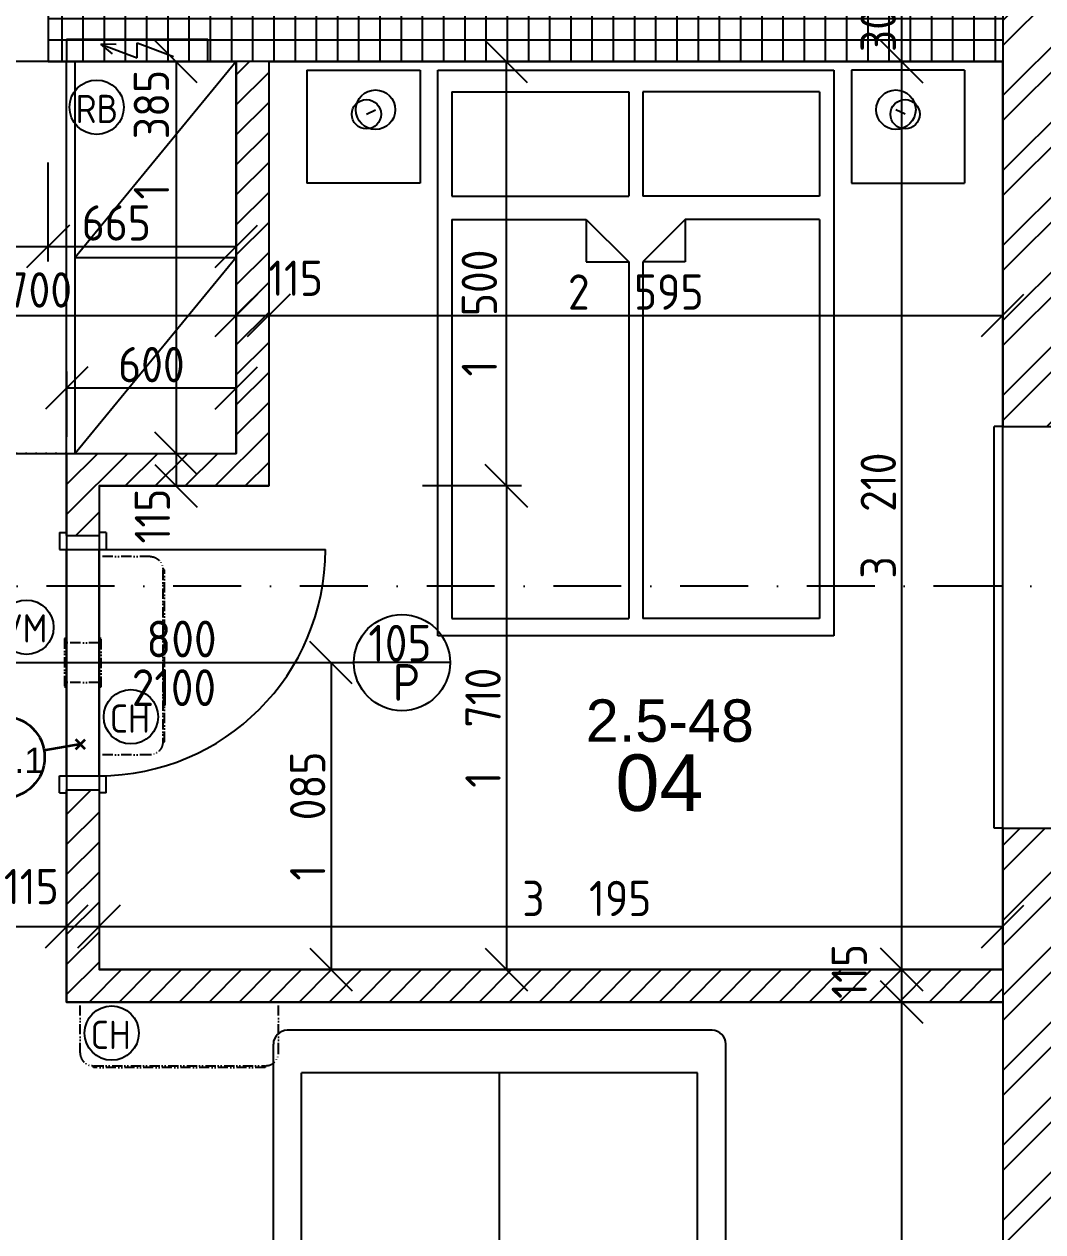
# Model space of a CAD drawing. Extents: x 4511820 to 5180432, y -1526536 to -944957.
# Drawn here: x 5152442 to 5156044, y -1210332 to -1206062 of the extents above; entities that cross this region are included whole.
import ezdxf

# ---------------------------------------------------------------- set-up
doc = ezdxf.new("R2010")
doc.units = 0
doc.header["$MEASUREMENT"] = 0
for name, pattern in [('ACAD_ISO03W100', [30, 12, -18]), ('ACAD_ISO07W100', [3.5, 0.5, -3]), ('ACAD_ISO12W100', [22, 12, -3, 0.5, -3, 0.5, -3]), ('BODKOCIARKOVANA_3', [5.6, 3, -1.3, 0, -1.3])]:
    doc.linetypes.add(name, pattern=pattern)
doc.layers.get('0').update_dxf_attribs({"linetype": 'CONTINUOUS'})
doc.layers.get('Defpoints').update_dxf_attribs({"color": 61, "linetype": 'CONTINUOUS'})
for name, color, linetype in [('DVERE', 45, 'CONTINUOUS'), ('KÓTY', 4, 'CONTINUOUS'), ('MÚRY', 1, 'CONTINUOUS'), ('osi', 253, 'CONTINUOUS'), ('Plochy', 41, 'CONTINUOUS'), ('POPIS', 7, 'CONTINUOUS'), ('TENKÁ', 7, 'CONTINUOUS'), ('ZARIADENIE', 47, 'CONTINUOUS'), ('ZZ-chladenie', 133, 'CONTINUOUS'), ('ZZ-elektro', 221, 'CONTINUOUS'), ('zz-vetr', 52, 'CONTINUOUS'), ('ŠRAFY', 82, 'CONTINUOUS')]:
    doc.layers.add(name, color=color, linetype=linetype)
doc.layers.add('preklady', color=74, linetype='CONTINUOUS', lineweight=35)
doc.styles.add('ARIAL', font='arial.ttf')
doc.styles.add('STYLE1', font='isocp.shx')
doc.dimstyles.new('STANDARD-50', dxfattribs={"dimtxt": 125, "dimasz": 150, "dimexe": 10, "dimexo": 200, "dimgap": 20, "dimtad": 1, "dimdsep": 46, "dimlunit": 6, "dimtxsty": 'STYLE1', "dimblk1": 'OBLIQUE', "dimblk2": 'OBLIQUE', "dimsah": 1, "dimcen": 2.5, "dimse1": 1, "dimse2": 1, "dimadec": 0, "dimazin": 0, "dimtfac": 1, "dimtmove": 1, "dimatfit": 3, "dimldrblk": 'OBLIQUE', "dimfxl": 1, "dimtolj": 1, "dimtzin": 0, "dimarcsym": 0})
pattern_1 = [(45, (584112, 2493.08), (-132.5825215, 132.5825215), []), (45, (584200.39, 2493.08), (-132.5825215, 132.5825215), [])]
pattern_2 = [(45, (515270.5, 214751.965), (-53.0330086, 53.0330086), [])]

# ---------------------------------------------------------------- blocks, each defined once
blk = doc.blocks.new('_OBLIQUE')
at = {"color": 0, "linetype": 'ByBlock'}
blk.add_line((-0.5, -0.5), (0.5, 0.5), dxfattribs=at)
blk = doc.blocks.new('*D13711')
at = {"layer": 'Defpoints', "color": 0}
for p in [(5155902.5, -1206194.2), (5159049, -1206194.2), (5155902.5, -1212534.2)]:
    blk.add_point(p, dxfattribs=at)
at = {"layer": 'KÓTY', "color": 0, "lineweight": -2}
blk.add_line((5159049, -1212534.2), (5159049, -1206194.2), dxfattribs=at)
at = {"layer": 'KÓTY', "color": 0, "linetype": 'ByBlock', "lineweight": -2, "xscale": 150, "yscale": 150, "zscale": 150}
for p, rotation in [((5159049, -1206194.2), 90), ((5159049, -1212534.2), 270)]:
    blk.add_blockref('_OBLIQUE', p, dxfattribs=dict(at, rotation=rotation))
at = {"layer": 'KÓTY', "color": 0, "insert": (5158966.5, -1209364.2), "char_height": 125, "attachment_point": 5, "rotation": 90, "style": 'STYLE1'}
blk.add_mtext('\\A1;6ﾠ340', dxfattribs=at)
blk = doc.blocks.new('*D13712')
at = {"layer": 'Defpoints', "color": 0}
for p in [(5155902.5, -1205894.2), (5159049, -1205894.2), (5155902.5, -1206194.2)]:
    blk.add_point(p, dxfattribs=at)
at = {"layer": 'KÓTY', "color": 0, "lineweight": -2}
blk.add_line((5159049, -1206194.2), (5159049, -1205894.2), dxfattribs=at)
at = {"layer": 'KÓTY', "color": 0, "linetype": 'ByBlock', "lineweight": -2, "xscale": 150, "yscale": 150, "zscale": 150}
for p, rotation in [((5159049, -1205894.2), 90), ((5159049, -1206194.2), 270)]:
    blk.add_blockref('_OBLIQUE', p, dxfattribs=dict(at, rotation=rotation))
at = {"layer": 'KÓTY', "color": 0, "insert": (5158966.5, -1206044.2), "char_height": 125, "attachment_point": 5, "rotation": 90, "style": 'STYLE1'}
blk.add_mtext('\\A1;300', dxfattribs=at)
blk = doc.blocks.new('*D27192')
at = {"layer": 'Defpoints', "color": 0}
for p in [(5155902.5, -1206194.2), (5159049, -1206194.2), (5155902.5, -1212534.2)]:
    blk.add_point(p, dxfattribs=at)
at = {"layer": 'KÓTY', "color": 0, "lineweight": -2}
blk.add_line((5159049, -1212534.2), (5159049, -1206194.2), dxfattribs=at)
at = {"layer": 'KÓTY', "color": 0, "linetype": 'ByBlock', "lineweight": -2, "xscale": 150, "yscale": 150, "zscale": 150}
for p, rotation in [((5159049, -1206194.2), 90), ((5159049, -1212534.2), 270)]:
    blk.add_blockref('_OBLIQUE', p, dxfattribs=dict(at, rotation=rotation))
at = {"layer": 'KÓTY', "color": 0, "insert": (5158966.5, -1209364.2), "char_height": 125, "attachment_point": 5, "rotation": 90, "style": 'STYLE1'}
blk.add_mtext('\\A1;6ﾠ340', dxfattribs=at)
blk = doc.blocks.new('chlad2')
at = {"layer": 'ZZ-chladenie', "linetype": 'ACAD_ISO12W100', "ltscale": 3}
for p, q in [((5102412.5, -1105747.3), (5102592.5, -1105747.3)), ((5102412.5, -1106448.4), (5102592.5, -1106448.4))]:
    blk.add_line(p, q, dxfattribs=at)
blk.add_lwpolyline([(5102367.5, -1106402), (5102360.8, -1106402), (5102360.8, -1105794.8), (5102367.5, -1105794.8)], close=True, dxfattribs=at)
for centre, start, end in [((5102412.5, -1105792.3), 90, 180), ((5102412.5, -1106403.4), 180, 270)]:
    blk.add_arc(centre, 45, start, end, dxfattribs=at)
blk = doc.blocks.new('*D28379')
at = {"layer": 'Defpoints', "color": 0}
for p in [(5151492.5, -1207091.5), (5153192.5, -1207091.5), (5153192.5, -1207091.5)]:
    blk.add_point(p, dxfattribs=at)
at = {"layer": 'KÓTY', "color": 0, "lineweight": -2}
blk.add_line((5151492.5, -1207091.5), (5153192.5, -1207091.5), dxfattribs=at)
at = {"layer": 'KÓTY', "color": 0, "linetype": 'ByBlock', "lineweight": -2, "xscale": 150, "yscale": 150, "zscale": 150, "rotation": 180}
blk.add_blockref('_OBLIQUE', (5151492.5, -1207091.5), dxfattribs=at)
at = {"layer": 'KÓTY', "color": 0, "linetype": 'ByBlock', "lineweight": -2, "xscale": 150, "yscale": 150, "zscale": 150}
blk.add_blockref('_OBLIQUE', (5153192.5, -1207091.5), dxfattribs=at)
at = {"layer": 'KÓTY', "color": 0, "insert": (5152389, -1207001.5), "char_height": 125, "attachment_point": 5, "style": 'STYLE1'}
blk.add_mtext('\\A1;1ﾠ700', dxfattribs=at)
blk = doc.blocks.new('*D28380')
at = {"layer": 'Defpoints', "color": 0}
for p in [(5153192.5, -1207091.5), (5153307.5, -1207091.5), (5153307.5, -1207091.5)]:
    blk.add_point(p, dxfattribs=at)
at = {"layer": 'KÓTY', "color": 0, "lineweight": -2}
blk.add_line((5153192.5, -1207091.5), (5153307.5, -1207091.5), dxfattribs=at)
at = {"layer": 'KÓTY', "color": 0, "linetype": 'ByBlock', "lineweight": -2, "xscale": 150, "yscale": 150, "zscale": 150, "rotation": 180}
blk.add_blockref('_OBLIQUE', (5153192.5, -1207091.5), dxfattribs=at)
at = {"layer": 'KÓTY', "color": 0, "linetype": 'ByBlock', "lineweight": -2, "xscale": 150, "yscale": 150, "zscale": 150}
blk.add_blockref('_OBLIQUE', (5153307.5, -1207091.5), dxfattribs=at)
at = {"layer": 'KÓTY', "color": 0, "insert": (5153402, -1206960), "char_height": 125, "attachment_point": 5, "style": 'STYLE1'}
blk.add_mtext('\\A1;115', dxfattribs=at)
blk = doc.blocks.new('*D28381')
at = {"layer": 'Defpoints', "color": 0}
for p in [(5153307.5, -1207091.5), (5155902.5, -1207091.5), (5155902.5, -1207091.5)]:
    blk.add_point(p, dxfattribs=at)
at = {"layer": 'KÓTY', "color": 0, "lineweight": -2}
blk.add_line((5153307.5, -1207091.5), (5155902.5, -1207091.5), dxfattribs=at)
at = {"layer": 'KÓTY', "color": 0, "linetype": 'ByBlock', "lineweight": -2, "xscale": 150, "yscale": 150, "zscale": 150, "rotation": 180}
blk.add_blockref('_OBLIQUE', (5153307.5, -1207091.5), dxfattribs=at)
at = {"layer": 'KÓTY', "color": 0, "linetype": 'ByBlock', "lineweight": -2, "xscale": 150, "yscale": 150, "zscale": 150}
blk.add_blockref('_OBLIQUE', (5155902.5, -1207091.5), dxfattribs=at)
at = {"layer": 'KÓTY', "color": 0, "insert": (5154605, -1207009), "char_height": 125, "attachment_point": 5, "style": 'STYLE1'}
blk.add_mtext('\\A1;2ﾠ595', dxfattribs=at)
blk = doc.blocks.new('*D28427')
at = {"layer": 'Defpoints', "color": 0}
for p in [(5152592.5, -1209252.2), (5151492.5, -1209379.2), (5152592.5, -1209379.2)]:
    blk.add_point(p, dxfattribs=at)
at = {"layer": 'KÓTY', "color": 0, "lineweight": -2}
blk.add_line((5151492.5, -1209252.2), (5152592.5, -1209252.2), dxfattribs=at)
at = {"layer": 'KÓTY', "color": 0, "linetype": 'ByBlock', "lineweight": -2, "xscale": 150, "yscale": 150, "zscale": 150, "rotation": 180}
blk.add_blockref('_OBLIQUE', (5151492.5, -1209252.2), dxfattribs=at)
at = {"layer": 'KÓTY', "color": 0, "linetype": 'ByBlock', "lineweight": -2, "xscale": 150, "yscale": 150, "zscale": 150}
blk.add_blockref('_OBLIQUE', (5152592.5, -1209252.2), dxfattribs=at)
at = {"layer": 'KÓTY', "color": 0, "insert": (5152042.5, -1209169.7), "char_height": 125, "attachment_point": 5, "style": 'STYLE1'}
blk.add_mtext('\\A1;1ﾠ100', dxfattribs=at)
blk = doc.blocks.new('*D28428')
at = {"layer": 'Defpoints', "color": 0}
for p in [(5152707.5, -1209252.2), (5152592.5, -1209379.2), (5152707.5, -1209404.2)]:
    blk.add_point(p, dxfattribs=at)
at = {"layer": 'KÓTY', "color": 0, "lineweight": -2}
blk.add_line((5152592.5, -1209252.2), (5152707.5, -1209252.2), dxfattribs=at)
at = {"layer": 'KÓTY', "color": 0, "linetype": 'ByBlock', "lineweight": -2, "xscale": 150, "yscale": 150, "zscale": 150, "rotation": 180}
blk.add_blockref('_OBLIQUE', (5152592.5, -1209252.2), dxfattribs=at)
at = {"layer": 'KÓTY', "color": 0, "linetype": 'ByBlock', "lineweight": -2, "xscale": 150, "yscale": 150, "zscale": 150}
blk.add_blockref('_OBLIQUE', (5152707.5, -1209252.2), dxfattribs=at)
at = {"layer": 'KÓTY', "color": 0, "insert": (5152468, -1209111), "char_height": 125, "attachment_point": 5, "style": 'STYLE1'}
blk.add_mtext('\\A1;115', dxfattribs=at)
blk = doc.blocks.new('*D28429')
at = {"layer": 'Defpoints', "color": 0}
for p in [(5155902.5, -1209252.2), (5155902.5, -1209319.2), (5152707.5, -1209404.2)]:
    blk.add_point(p, dxfattribs=at)
at = {"layer": 'KÓTY', "color": 0, "lineweight": -2}
blk.add_line((5152707.5, -1209252.2), (5155902.5, -1209252.2), dxfattribs=at)
at = {"layer": 'KÓTY', "color": 0, "linetype": 'ByBlock', "lineweight": -2, "xscale": 150, "yscale": 150, "zscale": 150, "rotation": 180}
blk.add_blockref('_OBLIQUE', (5152707.5, -1209252.2), dxfattribs=at)
at = {"layer": 'KÓTY', "color": 0, "linetype": 'ByBlock', "lineweight": -2, "xscale": 150, "yscale": 150, "zscale": 150}
blk.add_blockref('_OBLIQUE', (5155902.5, -1209252.2), dxfattribs=at)
at = {"layer": 'KÓTY', "color": 0, "insert": (5154432, -1209153), "char_height": 125, "attachment_point": 5, "style": 'STYLE1'}
blk.add_mtext('\\A1;3ﾠ195', dxfattribs=at)
blk = doc.blocks.new('*D28491')
at = {"layer": 'Defpoints', "color": 0}
for p in [(5155902.5, -1205894.2), (5155545, -1206194.2), (5155902.5, -1206194.2)]:
    blk.add_point(p, dxfattribs=at)
at = {"layer": 'KÓTY', "color": 0, "lineweight": -2}
blk.add_line((5155545, -1205894.2), (5155545, -1206194.2), dxfattribs=at)
at = {"layer": 'KÓTY', "color": 0, "linetype": 'ByBlock', "lineweight": -2, "xscale": 150, "yscale": 150, "zscale": 150}
for p, rotation in [((5155545, -1205894.2), 90), ((5155545, -1206194.2), 270)]:
    blk.add_blockref('_OBLIQUE', p, dxfattribs=dict(at, rotation=rotation))
at = {"layer": 'KÓTY', "color": 0, "insert": (5155462.5, -1206044.2), "char_height": 125, "attachment_point": 5, "rotation": 90, "style": 'STYLE1'}
blk.add_mtext('\\A1;300', dxfattribs=at)
blk = doc.blocks.new('*D28492')
at = {"layer": 'Defpoints', "color": 0}
for p in [(5155902.5, -1206194.2), (5155545, -1209404.2), (5155902.5, -1209404.2)]:
    blk.add_point(p, dxfattribs=at)
at = {"layer": 'KÓTY', "color": 0, "lineweight": -2}
blk.add_line((5155545, -1206194.2), (5155545, -1209404.2), dxfattribs=at)
at = {"layer": 'KÓTY', "color": 0, "linetype": 'ByBlock', "lineweight": -2, "xscale": 150, "yscale": 150, "zscale": 150}
for p, rotation in [((5155545, -1206194.2), 90), ((5155545, -1209404.2), 270)]:
    blk.add_blockref('_OBLIQUE', p, dxfattribs=dict(at, rotation=rotation))
at = {"layer": 'KÓTY', "color": 0, "insert": (5155462.5, -1207799.2), "char_height": 125, "attachment_point": 5, "rotation": 90, "style": 'STYLE1'}
blk.add_mtext('\\A1;3ﾠ210', dxfattribs=at)
blk = doc.blocks.new('*D28493')
at = {"layer": 'Defpoints', "color": 0}
for p in [(5155902.5, -1209404.2), (5155545, -1209519.2), (5155902.5, -1209519.2)]:
    blk.add_point(p, dxfattribs=at)
at = {"layer": 'KÓTY', "color": 0, "lineweight": -2}
blk.add_line((5155545, -1209404.2), (5155545, -1209519.2), dxfattribs=at)
at = {"layer": 'KÓTY', "color": 0, "linetype": 'ByBlock', "lineweight": -2, "xscale": 150, "yscale": 150, "zscale": 150}
for p, rotation in [((5155545, -1209404.2), 90), ((5155545, -1209519.2), 270)]:
    blk.add_blockref('_OBLIQUE', p, dxfattribs=dict(at, rotation=rotation))
at = {"layer": 'KÓTY', "color": 0, "insert": (5155360, -1209411), "char_height": 125, "attachment_point": 5, "rotation": 90, "style": 'STYLE1'}
blk.add_mtext('\\A1;115', dxfattribs=at)
blk = doc.blocks.new('*D28494')
at = {"layer": 'Defpoints', "color": 0}
for p in [(5155902.5, -1209519.2), (5155545, -1212534.2), (5155902.5, -1212534.2)]:
    blk.add_point(p, dxfattribs=at)
at = {"layer": 'KÓTY', "color": 0, "lineweight": -2}
blk.add_line((5155545, -1209519.2), (5155545, -1212534.2), dxfattribs=at)
at = {"layer": 'KÓTY', "color": 0, "linetype": 'ByBlock', "lineweight": -2, "xscale": 150, "yscale": 150, "zscale": 150}
for p, rotation in [((5155545, -1209519.2), 90), ((5155545, -1212534.2), 270)]:
    blk.add_blockref('_OBLIQUE', p, dxfattribs=dict(at, rotation=rotation))
at = {"layer": 'KÓTY', "color": 0, "insert": (5155462.5, -1211026.7), "char_height": 125, "attachment_point": 5, "rotation": 90, "style": 'STYLE1'}
blk.add_mtext('\\A1;3ﾠ015', dxfattribs=at)
blk = doc.blocks.new('*D28503')
at = {"layer": 'Defpoints', "color": 0}
for p in [(5153192.5, -1206194.2), (5152979.5, -1207579.2), (5153192.5, -1207579.2)]:
    blk.add_point(p, dxfattribs=at)
at = {"layer": 'KÓTY', "color": 0, "lineweight": -2}
blk.add_line((5152979.5, -1206194.2), (5152979.5, -1207579.2), dxfattribs=at)
at = {"layer": 'KÓTY', "color": 0, "linetype": 'ByBlock', "lineweight": -2, "xscale": 150, "yscale": 150, "zscale": 150}
for p, rotation in [((5152979.5, -1206194.2), 90), ((5152979.5, -1207579.2), 270)]:
    blk.add_blockref('_OBLIQUE', p, dxfattribs=dict(at, rotation=rotation))
at = {"layer": 'KÓTY', "color": 0, "insert": (5152892.5, -1206452.5), "char_height": 125, "attachment_point": 5, "rotation": 90, "style": 'STYLE1'}
blk.add_mtext('\\A1;1ﾠ385', dxfattribs=at)
blk = doc.blocks.new('*D28504')
at = {"layer": 'Defpoints', "color": 0}
for p in [(5153192.5, -1207579.2), (5152979.5, -1207694.2), (5153192.5, -1207694.2)]:
    blk.add_point(p, dxfattribs=at)
at = {"layer": 'KÓTY', "color": 0, "lineweight": -2}
blk.add_line((5152979.5, -1207579.2), (5152979.5, -1207694.2), dxfattribs=at)
at = {"layer": 'KÓTY', "color": 0, "linetype": 'ByBlock', "lineweight": -2, "xscale": 150, "yscale": 150, "zscale": 150}
for p, rotation in [((5152979.5, -1207579.2), 90), ((5152979.5, -1207694.2), 270)]:
    blk.add_blockref('_OBLIQUE', p, dxfattribs=dict(at, rotation=rotation))
at = {"layer": 'KÓTY', "color": 0, "insert": (5152896, -1207801), "char_height": 125, "attachment_point": 5, "rotation": 90, "style": 'STYLE1'}
blk.add_mtext('\\A1;115', dxfattribs=at)
blk = doc.blocks.new('*D28509')
at = {"layer": 'Defpoints', "color": 0}
for p in [(5153307.5, -1206194.2), (5154147.5, -1206194.2), (5153307.5, -1207694.2)]:
    blk.add_point(p, dxfattribs=at)
at = {"layer": 'KÓTY', "color": 0, "lineweight": -2}
blk.add_line((5154147.5, -1207694.2), (5154147.5, -1206194.2), dxfattribs=at)
at = {"layer": 'KÓTY', "color": 0, "linetype": 'ByBlock', "lineweight": -2, "xscale": 150, "yscale": 150, "zscale": 150}
for p, rotation in [((5154147.5, -1206194.2), 90), ((5154147.5, -1207694.2), 270)]:
    blk.add_blockref('_OBLIQUE', p, dxfattribs=dict(at, rotation=rotation))
at = {"layer": 'KÓTY', "color": 0, "insert": (5154052, -1207083), "char_height": 125, "attachment_point": 5, "rotation": 90, "style": 'STYLE1'}
blk.add_mtext('\\A1;1ﾠ500', dxfattribs=at)
blk = doc.blocks.new('*D28510')
at = {"layer": 'Defpoints', "color": 0}
for p in [(5153307.5, -1207694.2), (5153307.5, -1209404.2), (5154147.5, -1209404.2)]:
    blk.add_point(p, dxfattribs=at)
at = {"layer": 'KÓTY', "color": 0, "lineweight": -2}
blk.add_line((5154147.5, -1207694.2), (5154147.5, -1209404.2), dxfattribs=at)
at = {"layer": 'KÓTY', "color": 0, "linetype": 'ByBlock', "lineweight": -2, "xscale": 150, "yscale": 150, "zscale": 150}
for p, rotation in [((5154147.5, -1207694.2), 90), ((5154147.5, -1209404.2), 270)]:
    blk.add_blockref('_OBLIQUE', p, dxfattribs=dict(at, rotation=rotation))
at = {"layer": 'KÓTY', "color": 0, "insert": (5154065, -1208549.2), "char_height": 125, "attachment_point": 5, "rotation": 90, "style": 'STYLE1'}
blk.add_mtext('\\A1;1ﾠ710', dxfattribs=at)
blk = doc.blocks.new('*D28513')
at = {"layer": 'Defpoints', "color": 0}
for p in [(5153400.3, -1208319.2), (5153400.3, -1209404.2), (5153527.5, -1209404.2)]:
    blk.add_point(p, dxfattribs=at)
at = {"layer": 'KÓTY', "color": 0, "lineweight": -2}
blk.add_line((5153527.5, -1208319.2), (5153527.5, -1209404.2), dxfattribs=at)
at = {"layer": 'KÓTY', "color": 0, "linetype": 'ByBlock', "lineweight": -2, "xscale": 150, "yscale": 150, "zscale": 150}
for p, rotation in [((5153527.5, -1208319.2), 90), ((5153527.5, -1209404.2), 270)]:
    blk.add_blockref('_OBLIQUE', p, dxfattribs=dict(at, rotation=rotation))
at = {"layer": 'KÓTY', "color": 0, "insert": (5153445, -1208861.7), "char_height": 125, "attachment_point": 5, "rotation": 90, "style": 'STYLE1'}
blk.add_mtext('\\A1;1ﾠ085', dxfattribs=at)
blk = doc.blocks.new('*D28533')
at = {"layer": 'Defpoints', "color": 0}
for p in [(5151492.5, -1206194.2), (5152527.5, -1206194.2), (5152527.5, -1206847.5)]:
    blk.add_point(p, dxfattribs=at)
at = {"layer": 'KÓTY', "color": 0, "lineweight": -2}
blk.add_line((5151492.5, -1206847.5), (5152527.5, -1206847.5), dxfattribs=at)
at = {"layer": 'KÓTY', "color": 0, "linetype": 'ByBlock', "lineweight": -2, "xscale": 150, "yscale": 150, "zscale": 150, "rotation": 180}
blk.add_blockref('_OBLIQUE', (5151492.5, -1206847.5), dxfattribs=at)
at = {"layer": 'KÓTY', "color": 0, "linetype": 'ByBlock', "lineweight": -2, "xscale": 150, "yscale": 150, "zscale": 150}
blk.add_blockref('_OBLIQUE', (5152527.5, -1206847.5), dxfattribs=at)
at = {"layer": 'KÓTY', "color": 0, "insert": (5152010, -1206765), "char_height": 125, "attachment_point": 5, "style": 'STYLE1'}
blk.add_mtext('\\A1;1ﾠ035', dxfattribs=at)
blk = doc.blocks.new('*D28534')
at = {"layer": 'Defpoints', "color": 0}
for p in [(5152527.5, -1206194.2), (5153192.5, -1206194.2), (5153192.5, -1206847.5)]:
    blk.add_point(p, dxfattribs=at)
at = {"layer": 'KÓTY', "color": 0, "lineweight": -2}
blk.add_line((5152527.5, -1206847.5), (5153192.5, -1206847.5), dxfattribs=at)
at = {"layer": 'KÓTY', "color": 0, "linetype": 'ByBlock', "lineweight": -2, "xscale": 150, "yscale": 150, "zscale": 150, "rotation": 180}
blk.add_blockref('_OBLIQUE', (5152527.5, -1206847.5), dxfattribs=at)
at = {"layer": 'KÓTY', "color": 0, "linetype": 'ByBlock', "lineweight": -2, "xscale": 150, "yscale": 150, "zscale": 150}
blk.add_blockref('_OBLIQUE', (5153192.5, -1206847.5), dxfattribs=at)
at = {"layer": 'KÓTY', "color": 0, "insert": (5152768.5, -1206764.5), "char_height": 125, "attachment_point": 5, "style": 'STYLE1'}
blk.add_mtext('\\A1;665', dxfattribs=at)
blk = doc.blocks.new('*D28537')
at = {"layer": 'Defpoints', "color": 0}
for p in [(5153192.5, -1207348), (5152592.5, -1207579.2), (5153192.5, -1207579.2)]:
    blk.add_point(p, dxfattribs=at)
at = {"layer": 'KÓTY', "color": 0, "lineweight": -2}
blk.add_line((5152592.5, -1207348), (5153192.5, -1207348), dxfattribs=at)
at = {"layer": 'KÓTY', "color": 0, "linetype": 'ByBlock', "lineweight": -2, "xscale": 150, "yscale": 150, "zscale": 150, "rotation": 180}
blk.add_blockref('_OBLIQUE', (5152592.5, -1207348), dxfattribs=at)
at = {"layer": 'KÓTY', "color": 0, "linetype": 'ByBlock', "lineweight": -2, "xscale": 150, "yscale": 150, "zscale": 150}
blk.add_blockref('_OBLIQUE', (5153192.5, -1207348), dxfattribs=at)
at = {"layer": 'KÓTY', "color": 0, "insert": (5152892.5, -1207265.5), "char_height": 125, "attachment_point": 5, "style": 'STYLE1'}
blk.add_mtext('\\A1;600', dxfattribs=at)

msp = doc.modelspace()

# ---------------------------------------------------------------- hatches: boundary and pattern name
at = {"layer": 'ŠRAFY'}
h = msp.add_hatch(dxfattribs=at)
h.set_pattern_fill('ANSI32', color=256, scale=500)
h.set_pattern_definition(pattern_1)
h.paths.add_polyline_path([(5156282.5, -1207484.226), (5156282.5, -1203234.226), (5155902.5, -1203234.226), (5155902.5, -1203894.226), (5155902.5, -1204009.226), (5155902.5, -1205894.226), (5155902.5, -1206194.226), (5155902.5, -1207484.226)])
at = {"layer": 'ŠRAFY', "ltscale": 0.25}
h = msp.add_hatch(dxfattribs=at)
h.set_pattern_fill('ANSI37', color=256, scale=600, angle=45)
h.set_pattern_definition([(90, (-3307273.674, 579782.7), (-75, 1e-14), []), (180, (-3307273.674, 579782.7), (-1e-14, -75), [])])
h.paths.add_polyline_path([(5152527.5, -1206194.226), (5152592.5, -1206194.226), (5152622.5, -1206194.226), (5153192.5, -1206194.226), (5153307.5, -1206194.226), (5155902.5, -1206194.226), (5155902.5, -1205894.226), (5153902.5, -1205894.226), (5153787.5, -1205894.226), (5152492.5, -1205894.226), (5152492.5, -1206009.226), (5152527.5, -1206009.226)])
h = msp.add_hatch(dxfattribs=at)
h.set_pattern_fill('ANSI31', color=256, scale=600, style=0)
h.set_pattern_definition(pattern_2)
h.paths.add_polyline_path([(5153192.5, -1207579.226), (5152592.5, -1207579.226), (5152592.5, -1207869.226), (5152707.5, -1207869.226), (5152707.5, -1207694.226), (5153307.5, -1207694.226), (5153307.5, -1206194.226), (5153192.5, -1206194.226)])
h = msp.add_hatch(dxfattribs=at)
h.set_pattern_fill('ANSI31', color=256, scale=600, style=0)
h.set_pattern_definition(pattern_2)
h.paths.add_polyline_path([(5152707.5, -1208769.226), (5152592.5, -1208769.226), (5152592.5, -1208779.226), (5152592.5, -1209519.226), (5155902.5, -1209519.226), (5155902.5, -1209404.226), (5152707.5, -1209404.226), (5152707.5, -1208779.226)])
at = {"layer": 'ŠRAFY'}
h = msp.add_hatch(dxfattribs=at)
h.set_pattern_fill('ANSI32', color=256, scale=500)
h.set_pattern_definition(pattern_1)
h.paths.add_polyline_path([(5155902.5, -1209404.226), (5155902.5, -1209519.226), (5155902.5, -1210484.226), (5156212.5, -1210484.226), (5156282.5, -1210484.226), (5156282.5, -1208904.226), (5156212.5, -1208904.226), (5155902.5, -1208904.226)])

# ---------------------------------------------------------------- linework, layer by layer
at = {"layer": 'DVERE', "ltscale": 0.25}
for p, q in [((5152567.5, -1207859.226), (5152567.5, -1207919.226)), ((5152567.5, -1207859.226), (5152592.5, -1207859.226)), ((5152732.5, -1207859.226), (5152707.5, -1207859.226)), ((5152732.5, -1207859.226), (5152732.5, -1207919.226)), ((5152567.5, -1207919.226), (5152732.5, -1207919.226)), ((5152592.5, -1208719.226), (5152592.5, -1207919.226)), ((5152707.5, -1208719.226), (5152707.5, -1207919.226)), ((5152707.5, -1207919.226), (5153507.5, -1207919.226)), ((5152205.672, -1208319.226), (5153608.328, -1208319.226)), ((5153948.328, -1208319.226), (5153608.328, -1208319.226)), ((5152567.5, -1208779.226), (5152567.5, -1208719.226)), ((5152567.5, -1208719.226), (5152732.5, -1208719.226)), ((5152732.5, -1208779.226), (5152732.5, -1208719.226)), ((5152567.5, -1208779.226), (5152592.5, -1208779.226)), ((5152732.5, -1208779.226), (5152707.5, -1208779.226))]:
    msp.add_line(p, q, dxfattribs=at)
msp.add_circle((5153778.328, -1208319.226), 170, dxfattribs=at)
msp.add_arc((5152707.5, -1207919.226), 800, 270, 0, dxfattribs=at)
at = {"layer": 'KÓTY', "ltscale": 25}
msp.add_line((5152527.5, -1206900.938), (5152527.5, -1206550.938), dxfattribs=at)
at = {"layer": 'KÓTY'}
msp.add_line((5152592.5, -1207289.535), (5152592.5, -1207520.726), dxfattribs=at)
at = {"layer": 'KÓTY', "ltscale": 0.25}
msp.add_line((5154200.903, -1207694.226), (5153850.903, -1207694.226), dxfattribs=at)
at = {"layer": 'MÚRY'}
for p, q in [((5152527.5, -1206009.226), (5152527.5, -1206194.226)), ((5152527.5, -1206194.226), (5153192.5, -1206194.226)), ((5153192.5, -1206194.226), (5153192.5, -1207579.226)), ((5153307.5, -1206194.226), (5155902.5, -1206194.226)), ((5153307.5, -1206194.226), (5153307.5, -1207694.226)), ((5155902.5, -1206194.226), (5155902.5, -1207484.226)), ((5155902.5, -1207484.226), (5156442.5, -1207484.226)), ((5152592.5, -1207579.226), (5153192.5, -1207579.226)), ((5152707.5, -1207694.226), (5153307.5, -1207694.226)), ((5152707.5, -1207694.226), (5152707.5, -1207869.226)), ((5152707.5, -1208769.226), (5152707.5, -1209404.226)), ((5155902.5, -1208904.226), (5155902.5, -1209404.226)), ((5155902.5, -1208904.226), (5156442.5, -1208904.226)), ((5155902.5, -1209404.226), (5152707.5, -1209404.226)), ((5155902.5, -1209519.226), (5152592.5, -1209519.226)), ((5155902.5, -1209519.226), (5155902.5, -1210484.226))]:
    msp.add_line(p, q, dxfattribs=at)
at = {"layer": 'MÚRY', "ltscale": 0.25}
for p, q in [((5152592.5, -1207869.226), (5152592.5, -1207579.226)), ((5152592.5, -1207869.226), (5152592.5, -1207794.226)), ((5152592.5, -1207869.226), (5152707.5, -1207869.226)), ((5152592.5, -1209519.226), (5152592.5, -1208769.226)), ((5152592.5, -1208769.226), (5152707.5, -1208769.226))]:
    msp.add_line(p, q, dxfattribs=at)
at = {"layer": 'osi', "linetype": 'BODKOCIARKOVANA_3', "ltscale": 80}
msp.add_line((5157242.5, -1208049.226), (5093572.5, -1208049.226), dxfattribs=at)
at = {"layer": 'Plochy'}
for points in [[(5153192.5, -1206194.226), (5151492.5, -1206194.226), (5151492.5, -1207579.226), (5153192.5, -1207579.226)], [(5155902.5, -1206194.226), (5153307.5, -1206194.226), (5153307.5, -1207694.226), (5152707.5, -1207694.226), (5152707.5, -1209404.226), (5155902.5, -1209404.226)], [(5155902.5, -1212534.226), (5149432.5, -1212534.226), (5149432.5, -1209519.226), (5151492.5, -1209519.226), (5151492.5, -1207579.226), (5152592.5, -1207579.226), (5152592.5, -1209519.226), (5155902.5, -1209519.226)]]:
    msp.add_lwpolyline(points, close=True, dxfattribs=at)
at = {"layer": 'preklady'}
for p, q in [((5152642.001, -1208608.035), (5152513.013, -1208629.612)), ((5152625.383, -1208624.652), (5152658.617, -1208591.418)), ((5152658.618, -1208624.652), (5152625.384, -1208591.418))]:
    msp.add_line(p, q, dxfattribs=at)
at = {"layer": 'preklady', "ltscale": 0.25}
msp.add_circle((5152370, -1208653.535), 145, dxfattribs=at)
at = {"layer": 'TENKÁ'}
for p, q in [((5155902.5, -1205894.226), (5155902.5, -1206194.226)), ((5153307.5, -1206194.226), (5153192.5, -1206194.226)), ((5155902.5, -1209404.226), (5155902.5, -1209519.226))]:
    msp.add_line(p, q, dxfattribs=at)
at = {"layer": 'TENKÁ', "linetype": 'ACAD_ISO12W100', "ltscale": 10}
msp.add_line((5152527.5, -1206194.226), (5151492.5, -1206194.226), dxfattribs=at)
at = {"layer": 'TENKÁ', "ltscale": 0.25}
for p, q in [((5155872.5, -1208904.226), (5155872.5, -1207484.226)), ((5155902.5, -1207484.226), (5155872.5, -1207484.226)), ((5155902.5, -1208904.226), (5155872.5, -1208904.226))]:
    msp.add_line(p, q, dxfattribs=at)
at = {"layer": 'TENKÁ', "linetype": 'ACAD_ISO03W100', "ltscale": 8}
msp.add_line((5155902.5, -1208904.226), (5155902.5, -1207484.226), dxfattribs=at)
at = {"layer": 'TENKÁ', "linetype": 'ACAD_ISO07W100', "ltscale": 10}
msp.add_line((5152592.5, -1207579.226), (5151492.5, -1207579.226), dxfattribs=at)
at = {"layer": 'ZARIADENIE'}
for p, q in [((5152592.5, -1207579.226), (5152592.5, -1206194.226)), ((5152622.5, -1207579.226), (5152622.5, -1206194.226)), ((5153192.5, -1206194.226), (5152622.5, -1206886.726)), ((5152622.5, -1206886.726), (5153192.5, -1206886.726)), ((5153192.5, -1206886.726), (5152622.5, -1207579.226))]:
    msp.add_line(p, q, dxfattribs=at)
at = {"layer": 'ZARIADENIE', "ltscale": 0.25}
for p, q in [((5153442.205, -1206224.226), (5153842.205, -1206224.226)), ((5153442.205, -1206224.226), (5153442.205, -1206624.226)), ((5153842.205, -1206224.226), (5153842.205, -1206624.226)), ((5153905, -1208224.226), (5153905, -1206224.226)), ((5153905, -1206224.226), (5155305, -1206224.226)), ((5155305, -1206224.226), (5155305, -1208224.226)), ((5155367.795, -1206224.226), (5155367.795, -1206624.226)), ((5155767.795, -1206224.226), (5155367.795, -1206224.226)), ((5155767.795, -1206224.226), (5155767.795, -1206624.226)), ((5153652.805, -1206380.244), (5153685.031, -1206364.15)), ((5155557.195, -1206380.244), (5155524.969, -1206364.15)), ((5153842.205, -1206624.226), (5153442.205, -1206624.226)), ((5155367.795, -1206624.226), (5155767.795, -1206624.226)), ((5155305, -1208224.226), (5153905, -1208224.226))]:
    msp.add_line(p, q, dxfattribs=at)
at = {"layer": 'ZARIADENIE', "color": 76, "ltscale": 0.25}
for p, q in [((5153955, -1206300.593), (5154580, -1206300.593)), ((5153955, -1206300.593), (5153955, -1206669.947)), ((5154580, -1206300.593), (5154580, -1206669.947)), ((5154630, -1206300.593), (5154630, -1206669.947)), ((5155255, -1206300.593), (5154630, -1206300.593)), ((5155255, -1206300.593), (5155255, -1206669.947)), ((5153955, -1206669.947), (5154580, -1206669.947)), ((5155255, -1206669.947), (5154630, -1206669.947)), ((5153955, -1206752.599), (5153955, -1208162.662)), ((5153955, -1206752.599), (5154430, -1206752.599)), ((5154430, -1206752.599), (5154580, -1206902.599)), ((5154430, -1206752.599), (5154430, -1206902.599)), ((5154780, -1206752.599), (5154630, -1206902.599)), ((5155255, -1206752.599), (5154780, -1206752.599)), ((5154780, -1206752.599), (5154780, -1206902.599)), ((5155255, -1206752.599), (5155255, -1208162.662)), ((5154430, -1206902.599), (5154580, -1206902.599)), ((5154580, -1206902.599), (5154580, -1208162.662)), ((5154630, -1206902.599), (5154630, -1208162.662)), ((5154780, -1206902.599), (5154630, -1206902.599)), ((5153955, -1208162.662), (5154580, -1208162.662)), ((5155255, -1208162.662), (5154630, -1208162.662))]:
    msp.add_line(p, q, dxfattribs=at)
at = {"layer": 'ZARIADENIE', "color": 30, "ltscale": 0.25}
for p, q in [((5154875.106, -1209619.226), (5153372.234, -1209619.226)), ((5153323.67, -1210370.662), (5153323.67, -1209667.79)), ((5154923.67, -1210370.662), (5154923.67, -1209667.79)), ((5154823.67, -1209769.226), (5153423.67, -1209769.226)), ((5153423.67, -1210370.662), (5153423.67, -1209769.226)), ((5154123.67, -1210370.662), (5154123.67, -1209769.226)), ((5154823.67, -1210370.662), (5154823.67, -1209769.226))]:
    msp.add_line(p, q, dxfattribs=at)
at = {"layer": 'ZARIADENIE', "ltscale": 0.25}
for centre, radius in [((5153685.031, -1206364.15), 69.742), ((5155524.969, -1206364.15), 69.742), ((5153652.805, -1206380.244), 51.859), ((5155557.195, -1206380.244), 51.859)]:
    msp.add_circle(centre, radius, dxfattribs=at)
at = {"layer": 'ZARIADENIE', "color": 30, "ltscale": 0.25}
for centre, start, end in [((5153372.234, -1209667.79), 90, 180), ((5154875.106, -1209667.79), 0, 90)]:
    msp.add_arc(centre, 48.564, start, end, dxfattribs=at)
at = {"layer": 'ZZ-chladenie'}
for centre in [(5152819.776, -1208510.732), (5152752.016, -1209629.043)]:
    msp.add_circle(centre, 96, dxfattribs=at)
at = {"layer": 'ZZ-elektro'}
for p, q in [((5152592.5, -1206114.226), (5152592.5, -1206194.226)), ((5152592.5, -1206114.226), (5153092.5, -1206114.226)), ((5152714.007, -1206132.825), (5152842.5, -1206181.109)), ((5152767.313, -1206134.148), (5152714.007, -1206132.825)), ((5152754.993, -1206166.934), (5152714.007, -1206132.825)), ((5152842.5, -1206181.109), (5152842.5, -1206127.396)), ((5152842.5, -1206127.396), (5152970.993, -1206175.68)), ((5153092.5, -1206194.226), (5153092.5, -1206114.226))]:
    msp.add_line(p, q, dxfattribs=at)
msp.add_circle((5152698.94, -1206355.293), 96, dxfattribs=at)
at = {"layer": 'zz-vetr', "linetype": 'ACAD_ISO12W100', "lineweight": -2, "ltscale": 3}
for p, q in [((5152707.5, -1208249.226), (5152592.5, -1208249.226)), ((5152707.5, -1208389.226), (5152592.5, -1208389.226))]:
    msp.add_line(p, q, dxfattribs=at)
for points in [[(5152585.5, -1208404.226), (5152592.5, -1208404.226), (5152592.5, -1208234.226), (5152585.5, -1208234.226)], [(5152707.5, -1208404.226), (5152714.5, -1208404.226), (5152714.5, -1208234.226), (5152707.5, -1208234.226)]]:
    msp.add_lwpolyline(points, close=True, dxfattribs=at)
at = {"layer": 'zz-vetr'}
msp.add_circle((5152450.735, -1208194.043), 96, dxfattribs=at)

# ---------------------------------------------------------------- block references
at = {"layer": 'ZZ-chladenie', "xscale": -1}
msp.add_blockref('chlad2', (10255300, -102196.679), dxfattribs=at)
at = {"layer": 'ZZ-chladenie', "rotation": 90}
msp.add_blockref('chlad2', (4046893.09, -6312111.726), dxfattribs=at)

# ---------------------------------------------------------------- texts
at = {"layer": 'DVERE', "style": 'STYLE1'}
for s, p in [('105', (5153659.298, -1208315.726)), ('P', (5153746.298, -1208454.363))]:
    msp.add_text(s, height=130, dxfattribs=at).set_placement(p)
at = {"layer": 'POPIS', "lineweight": 40, "ltscale": 0.25, "style": 'ARIAL'}
for s, height, p in [('2.5-48', 150, (5154428.411, -1208599.114)), ('04', 200, (5154533.187, -1208843.653))]:
    msp.add_text(s, height=height, dxfattribs=at).set_placement(p)
at = {"layer": 'preklady', "linetype": 'Continuous', "lineweight": 20, "style": 'ARIAL'}
msp.add_text('KP.1', height=90, dxfattribs=at).set_placement((5152240.736, -1208709.791))
at = {"layer": 'TENKÁ', "linetype": 'Continuous', "style": 'STYLE1'}
for s, p in [('800', (5152874.757, -1208300.643)), ('2100', (5152822.983, -1208472.75))]:
    msp.add_text(s, height=130, dxfattribs=at).set_placement(p)
at = {"layer": 'ZZ-chladenie', "style": 'STYLE1'}
for p in [(5152745.149, -1208566.931), (5152677.388, -1209685.242)]:
    msp.add_text('CH', height=100, dxfattribs=at).set_placement(p)
at = {"layer": 'ZZ-elektro', "style": 'STYLE1'}
msp.add_text('RB', height=100, dxfattribs=at).set_placement((5152624.312, -1206411.493))
at = {"layer": 'zz-vetr', "style": 'STYLE1'}
msp.add_text('VM', height=100, dxfattribs=at).set_placement((5152356.428, -1208248.055))

# ---------------------------------------------------------------- dimensions: what is measured, and where the dimension line sits
at = {"layer": 'KÓTY'}
for base, p1, p2, picture, middle in [((5155545, -1206194.226), (5155902.5, -1205894.226), (5155902.5, -1206194.226), '*D28491', (5155462.5, -1206044.226)), ((5159049, -1205894.226), (5155902.5, -1206194.226), (5155902.5, -1205894.226), '*D13712', (5158966.5, -1206044.226)), ((5155545, -1209404.226), (5155902.5, -1206194.226), (5155902.5, -1209404.226), '*D28492', (5155462.457, -1207799.226)), ((5159049, -1206194.226), (5155902.5, -1212534.226), (5155902.5, -1206194.226), '*D13711', (5158966.457, -1209364.226)), ((5159049, -1206194.226), (5155902.5, -1212534.226), (5155902.5, -1206194.226), '*D27192', (5158966.457, -1209364.226)), ((5154147.5, -1209404.226), (5153307.5, -1207694.226), (5153307.5, -1209404.226), '*D28510', (5154064.957, -1208549.226)), ((5153527.5, -1209404.226), (5153400.32, -1208319.226), (5153400.32, -1209404.226), '*D28513', (5153444.957, -1208861.726)), ((5155545, -1209519.226), (5155902.5, -1209404.226), (5155902.5, -1209519.226), '*D28493', (5155360, -1209410.976)), ((5155545, -1212534.226), (5155902.5, -1209519.226), (5155902.5, -1212534.226), '*D28494', (5155462.457, -1211026.726))]:
    dim = msp.add_linear_dim(base=base, p1=p1, p2=p2, angle=90, dimstyle='STANDARD-50', dxfattribs=at)
    dim.commit()
    dim.dimension.update_dxf_attribs({"geometry": picture, "text_midpoint": middle})
for base, p1, p2, picture, middle in [((5152979.5, -1207579.226), (5153192.5, -1206194.226), (5153192.5, -1207579.226), '*D28503', (5152975, -1206452.535)), ((5154147.5, -1206194.226), (5153307.5, -1207694.226), (5153307.5, -1206194.226), '*D28509', (5154134.5, -1207083.035)), ((5152979.5, -1207694.226), (5153192.5, -1207579.226), (5153192.5, -1207694.226), '*D28504', (5152978.5, -1207801.035))]:
    dim = msp.add_linear_dim(base=base, p1=p1, p2=p2, angle=90, dimstyle='STANDARD-50', dxfattribs=at)
    dim.commit()
    dim.dimension.update_dxf_attribs({"geometry": picture, "text_midpoint": middle, "dimtype": 160})
for base, p1, p2, picture, middle in [((5152527.5, -1206847.535), (5151492.5, -1206194.226), (5152527.5, -1206194.226), '*D28533', (5152010, -1206764.992)), ((5155902.5, -1207091.535), (5153307.5, -1207091.535), (5155902.5, -1207091.535), '*D28381', (5154605, -1207008.992)), ((5153192.5, -1207348.035), (5152592.5, -1207579.226), (5153192.5, -1207579.226), '*D28537', (5152892.5, -1207265.535)), ((5152592.5, -1209252.227), (5151492.5, -1209379.226), (5152592.5, -1209379.226), '*D28427', (5152042.5, -1209169.685))]:
    dim = msp.add_linear_dim(base=base, p1=p1, p2=p2, dimstyle='STANDARD-50', dxfattribs=at)
    dim.commit()
    dim.dimension.update_dxf_attribs({"geometry": picture, "text_midpoint": middle})
for base, p1, p2, picture, middle in [((5153192.5, -1206847.535), (5152527.5, -1206194.226), (5153192.5, -1206194.226), '*D28534', (5152768.5, -1206847.035)), ((5153307.5, -1207091.535), (5153192.5, -1207091.535), (5153307.5, -1207091.535), '*D28380', (5153402, -1207042.535)), ((5153192.5, -1207091.535), (5151492.5, -1207091.535), (5153192.5, -1207091.535), '*D28379', (5152389, -1207084)), ((5152707.5, -1209252.227), (5152592.5, -1209379.226), (5152707.5, -1209404.226), '*D28428', (5152468, -1209193.535)), ((5155902.5, -1209252.227), (5152707.5, -1209404.226), (5155902.5, -1209319.226), '*D28429', (5154432, -1209235.535))]:
    dim = msp.add_linear_dim(base=base, p1=p1, p2=p2, dimstyle='STANDARD-50', dxfattribs=at)
    dim.commit()
    dim.dimension.update_dxf_attribs({"geometry": picture, "text_midpoint": middle, "dimtype": 160})

doc.saveas('drawing.dxf')
